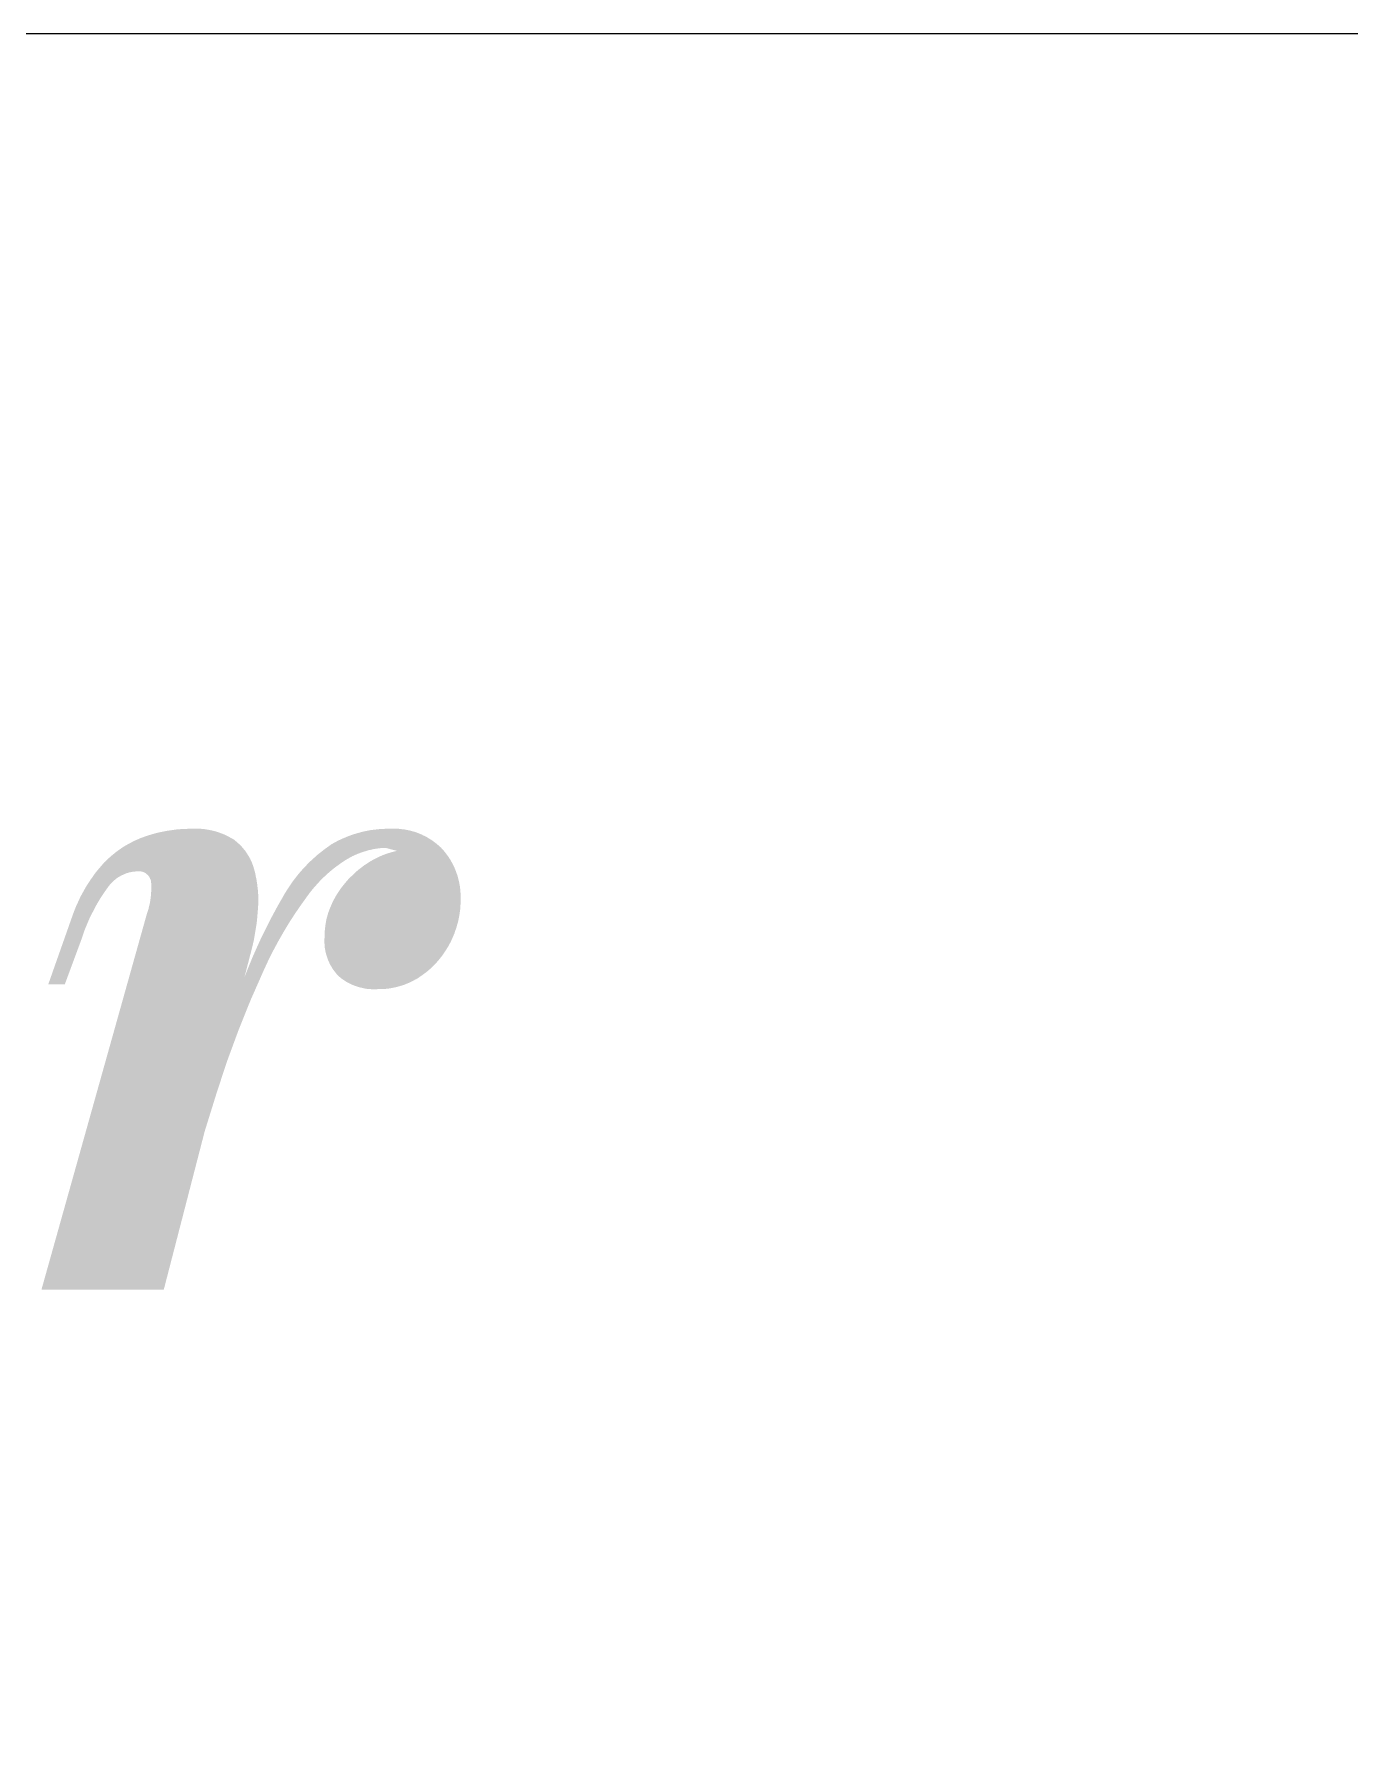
# Model space of a CAD drawing. Header units: millimetres. Extents: x 1235 to 1439, y 1033 to 1126.
# Drawn here: x 1291.52 to 1300.52, y 1114.39 to 1126.01 of the extents above; entities that cross this region are included whole.
import ezdxf

# ---------------------------------------------------------------- set-up
doc = ezdxf.new("R2010")
doc.units = ezdxf.units.MM
doc.layers.add('默认', color=18, linetype='Continuous', true_color=0x000000)

msp = doc.modelspace()

# ---------------------------------------------------------------- hatches: boundary and pattern name
at = {"layer": '默认'}
msp.add_hatch(color=256, dxfattribs=at).paths.add_polyline_path([(1292.961, 1119.567), (1292.989, 1119.638), (1293.018, 1119.708), (1293.049, 1119.778), (1293.081, 1119.848), (1293.115, 1119.916), (1293.15, 1119.984), (1293.186, 1120.051), (1293.224, 1120.117), (1293.239, 1120.144), (1293.256, 1120.17), (1293.273, 1120.196), (1293.29, 1120.221), (1293.309, 1120.246), (1293.328, 1120.27), (1293.348, 1120.294), (1293.369, 1120.317), (1293.39, 1120.339), (1293.412, 1120.361), (1293.435, 1120.382), (1293.458, 1120.403), (1293.482, 1120.422), (1293.506, 1120.441), (1293.531, 1120.459), (1293.556, 1120.477), (1293.579, 1120.49), (1293.602, 1120.502), (1293.625, 1120.513), (1293.649, 1120.523), (1293.673, 1120.533), (1293.698, 1120.542), (1293.723, 1120.55), (1293.748, 1120.557), (1293.773, 1120.564), (1293.799, 1120.569), (1293.825, 1120.574), (1293.85, 1120.577), (1293.876, 1120.58), (1293.902, 1120.582), (1293.928, 1120.583), (1293.954, 1120.583), (1293.966, 1120.584), (1293.978, 1120.584), (1293.99, 1120.584), (1294.002, 1120.583), (1294.015, 1120.583), (1294.027, 1120.582), (1294.039, 1120.58), (1294.052, 1120.579), (1294.064, 1120.577), (1294.076, 1120.574), (1294.088, 1120.572), (1294.101, 1120.569), (1294.113, 1120.565), (1294.125, 1120.562), (1294.137, 1120.558), (1294.149, 1120.553), (1294.16, 1120.549), (1294.172, 1120.544), (1294.183, 1120.538), (1294.194, 1120.533), (1294.206, 1120.527), (1294.216, 1120.521), (1294.227, 1120.514), (1294.238, 1120.508), (1294.248, 1120.501), (1294.258, 1120.493), (1294.268, 1120.486), (1294.277, 1120.478), (1294.287, 1120.47), (1294.296, 1120.462), (1294.305, 1120.454), (1294.313, 1120.445), (1294.321, 1120.437), (1294.328, 1120.428), (1294.335, 1120.419), (1294.342, 1120.41), (1294.349, 1120.4), (1294.356, 1120.391), (1294.362, 1120.381), (1294.369, 1120.371), (1294.374, 1120.361), (1294.38, 1120.351), (1294.386, 1120.34), (1294.391, 1120.33), (1294.396, 1120.319), (1294.401, 1120.308), (1294.405, 1120.297), (1294.409, 1120.286), (1294.413, 1120.275), (1294.417, 1120.264), (1294.42, 1120.252), (1294.423, 1120.241), (1294.426, 1120.229), (1294.429, 1120.218), (1294.431, 1120.206), (1294.433, 1120.195), (1294.435, 1120.183), (1294.436, 1120.172), (1294.437, 1120.16), (1294.438, 1120.148), (1294.439, 1120.137), (1294.439, 1120.125), (1294.439, 1120.114), (1294.439, 1120.102), (1294.439, 1120.083), (1294.438, 1120.063), (1294.437, 1120.043), (1294.435, 1120.023), (1294.432, 1120.004), (1294.429, 1119.984), (1294.425, 1119.964), (1294.421, 1119.945), (1294.415, 1119.926), (1294.41, 1119.907), (1294.403, 1119.888), (1294.397, 1119.869), (1294.389, 1119.85), (1294.381, 1119.832), (1294.373, 1119.814), (1294.364, 1119.797), (1294.355, 1119.78), (1294.345, 1119.764), (1294.335, 1119.748), (1294.324, 1119.732), (1294.313, 1119.716), (1294.301, 1119.701), (1294.289, 1119.686), (1294.276, 1119.671), (1294.263, 1119.657), (1294.25, 1119.644), (1294.236, 1119.63), (1294.222, 1119.618), (1294.207, 1119.605), (1294.192, 1119.594), (1294.176, 1119.582), (1294.161, 1119.572), (1294.153, 1119.566), (1294.145, 1119.561), (1294.137, 1119.556), (1294.128, 1119.552), (1294.12, 1119.547), (1294.112, 1119.543), (1294.103, 1119.538), (1294.094, 1119.534), (1294.086, 1119.53), (1294.077, 1119.527), (1294.068, 1119.523), (1294.059, 1119.519), (1294.05, 1119.516), (1294.041, 1119.513), (1294.031, 1119.51), (1294.022, 1119.507), (1294.013, 1119.505), (1294.004, 1119.502), (1293.994, 1119.5), (1293.985, 1119.498), (1293.975, 1119.496), (1293.966, 1119.494), (1293.956, 1119.493), (1293.947, 1119.491), (1293.937, 1119.49), (1293.928, 1119.489), (1293.918, 1119.488), (1293.909, 1119.488), (1293.899, 1119.487), (1293.89, 1119.487), (1293.88, 1119.487), (1293.871, 1119.487), (1293.862, 1119.486), (1293.853, 1119.486), (1293.844, 1119.486), (1293.835, 1119.486), (1293.826, 1119.487), (1293.817, 1119.487), (1293.808, 1119.488), (1293.799, 1119.489), (1293.79, 1119.49), (1293.781, 1119.492), (1293.772, 1119.494), (1293.764, 1119.496), (1293.755, 1119.498), (1293.746, 1119.5), (1293.737, 1119.503), (1293.728, 1119.506), (1293.72, 1119.509), (1293.711, 1119.512), (1293.703, 1119.515), (1293.694, 1119.519), (1293.686, 1119.523), (1293.678, 1119.527), (1293.67, 1119.531), (1293.662, 1119.535), (1293.654, 1119.54), (1293.647, 1119.545), (1293.639, 1119.55), (1293.632, 1119.555), (1293.624, 1119.56), (1293.617, 1119.566), (1293.611, 1119.571), (1293.604, 1119.577), (1293.598, 1119.583), (1293.592, 1119.59), (1293.586, 1119.597), (1293.581, 1119.604), (1293.575, 1119.611), (1293.57, 1119.618), (1293.565, 1119.625), (1293.56, 1119.633), (1293.556, 1119.641), (1293.551, 1119.648), (1293.547, 1119.656), (1293.543, 1119.664), (1293.539, 1119.673), (1293.535, 1119.681), (1293.532, 1119.689), (1293.529, 1119.698), (1293.526, 1119.707), (1293.523, 1119.715), (1293.52, 1119.724), (1293.518, 1119.733), (1293.516, 1119.742), (1293.514, 1119.75), (1293.513, 1119.759), (1293.511, 1119.768), (1293.51, 1119.777), (1293.509, 1119.786), (1293.509, 1119.795), (1293.508, 1119.804), (1293.508, 1119.813), (1293.508, 1119.822), (1293.508, 1119.83), (1293.509, 1119.839), (1293.509, 1119.856), (1293.51, 1119.874), (1293.511, 1119.891), (1293.513, 1119.908), (1293.515, 1119.925), (1293.518, 1119.943), (1293.521, 1119.96), (1293.525, 1119.977), (1293.53, 1119.994), (1293.535, 1120.011), (1293.541, 1120.027), (1293.547, 1120.043), (1293.554, 1120.059), (1293.561, 1120.075), (1293.568, 1120.091), (1293.577, 1120.106), (1293.585, 1120.121), (1293.594, 1120.136), (1293.603, 1120.15), (1293.613, 1120.165), (1293.623, 1120.179), (1293.634, 1120.193), (1293.645, 1120.207), (1293.656, 1120.22), (1293.667, 1120.233), (1293.679, 1120.246), (1293.692, 1120.258), (1293.704, 1120.27), (1293.717, 1120.282), (1293.73, 1120.294), (1293.743, 1120.305), (1293.757, 1120.315), (1293.77, 1120.326), (1293.784, 1120.336), (1293.799, 1120.345), (1293.813, 1120.355), (1293.828, 1120.364), (1293.843, 1120.372), (1293.858, 1120.38), (1293.874, 1120.388), (1293.889, 1120.395), (1293.905, 1120.402), (1293.921, 1120.408), (1293.938, 1120.414), (1293.954, 1120.419), (1293.97, 1120.424), (1293.987, 1120.428), (1294.004, 1120.432), (1293.928, 1120.452), (1293.911, 1120.452), (1293.894, 1120.451), (1293.878, 1120.449), (1293.861, 1120.447), (1293.844, 1120.444), (1293.828, 1120.44), (1293.811, 1120.437), (1293.795, 1120.432), (1293.779, 1120.427), (1293.762, 1120.422), (1293.747, 1120.416), (1293.731, 1120.41), (1293.716, 1120.403), (1293.7, 1120.396), (1293.685, 1120.388), (1293.671, 1120.38), (1293.651, 1120.368), (1293.631, 1120.355), (1293.611, 1120.341), (1293.592, 1120.327), (1293.573, 1120.313), (1293.555, 1120.298), (1293.536, 1120.282), (1293.519, 1120.266), (1293.501, 1120.25), (1293.484, 1120.233), (1293.468, 1120.216), (1293.452, 1120.198), (1293.436, 1120.18), (1293.421, 1120.162), (1293.406, 1120.143), (1293.392, 1120.124), (1293.349, 1120.064), (1293.307, 1120.003), (1293.267, 1119.941), (1293.229, 1119.878), (1293.192, 1119.813), (1293.157, 1119.748), (1293.124, 1119.682), (1293.093, 1119.615), (1293.003, 1119.411), (1292.92, 1119.204), (1292.843, 1118.995), (1292.773, 1118.783), (1292.69, 1118.516), (1292.41, 1117.433), (1291.574, 1117.433), (1292.293, 1119.996), (1292.297, 1120.009), (1292.302, 1120.023), (1292.306, 1120.037), (1292.309, 1120.051), (1292.313, 1120.066), (1292.316, 1120.08), (1292.318, 1120.094), (1292.32, 1120.109), (1292.322, 1120.123), (1292.323, 1120.138), (1292.324, 1120.153), (1292.324, 1120.167), (1292.325, 1120.182), (1292.324, 1120.196), (1292.324, 1120.211), (1292.322, 1120.225), (1292.322, 1120.227), (1292.322, 1120.229), (1292.321, 1120.231), (1292.321, 1120.232), (1292.32, 1120.234), (1292.32, 1120.236), (1292.319, 1120.238), (1292.318, 1120.24), (1292.317, 1120.241), (1292.317, 1120.243), (1292.316, 1120.245), (1292.315, 1120.247), (1292.314, 1120.248), (1292.313, 1120.25), (1292.312, 1120.252), (1292.311, 1120.254), (1292.31, 1120.255), (1292.309, 1120.257), (1292.308, 1120.259), (1292.306, 1120.26), (1292.305, 1120.262), (1292.304, 1120.264), (1292.302, 1120.265), (1292.301, 1120.267), (1292.299, 1120.268), (1292.298, 1120.27), (1292.296, 1120.271), (1292.295, 1120.272), (1292.293, 1120.274), (1292.292, 1120.275), (1292.29, 1120.276), (1292.288, 1120.278), (1292.287, 1120.279), (1292.285, 1120.28), (1292.283, 1120.281), (1292.281, 1120.282), (1292.279, 1120.283), (1292.277, 1120.284), (1292.276, 1120.285), (1292.274, 1120.286), (1292.272, 1120.287), (1292.27, 1120.287), (1292.268, 1120.288), (1292.266, 1120.289), (1292.264, 1120.289), (1292.262, 1120.29), (1292.26, 1120.291), (1292.258, 1120.291), (1292.256, 1120.291), (1292.254, 1120.292), (1292.252, 1120.292), (1292.25, 1120.292), (1292.248, 1120.293), (1292.246, 1120.293), (1292.244, 1120.293), (1292.242, 1120.293), (1292.241, 1120.293), (1292.239, 1120.293), (1292.237, 1120.293), (1292.235, 1120.293), (1292.233, 1120.293), (1292.231, 1120.293), (1292.229, 1120.293), (1292.228, 1120.292), (1292.221, 1120.292), (1292.214, 1120.291), (1292.207, 1120.291), (1292.2, 1120.29), (1292.193, 1120.288), (1292.186, 1120.287), (1292.179, 1120.286), (1292.172, 1120.284), (1292.165, 1120.282), (1292.158, 1120.28), (1292.152, 1120.277), (1292.145, 1120.275), (1292.138, 1120.272), (1292.132, 1120.269), (1292.125, 1120.266), (1292.119, 1120.263), (1292.112, 1120.259), (1292.106, 1120.256), (1292.1, 1120.252), (1292.094, 1120.248), (1292.088, 1120.244), (1292.082, 1120.24), (1292.077, 1120.235), (1292.071, 1120.231), (1292.066, 1120.226), (1292.061, 1120.221), (1292.056, 1120.216), (1292.051, 1120.211), (1292.046, 1120.206), (1292.042, 1120.201), (1292.037, 1120.195), (1292.033, 1120.19), (1292.018, 1120.169), (1292.003, 1120.148), (1291.989, 1120.127), (1291.975, 1120.105), (1291.962, 1120.083), (1291.949, 1120.061), (1291.937, 1120.038), (1291.925, 1120.015), (1291.913, 1119.992), (1291.902, 1119.969), (1291.892, 1119.946), (1291.882, 1119.922), (1291.872, 1119.898), (1291.863, 1119.874), (1291.855, 1119.85), (1291.847, 1119.826), (1291.734, 1119.521), (1291.621, 1119.521), (1291.78, 1119.972), (1291.789, 1119.997), (1291.798, 1120.022), (1291.808, 1120.047), (1291.819, 1120.071), (1291.83, 1120.095), (1291.841, 1120.119), (1291.854, 1120.143), (1291.867, 1120.166), (1291.88, 1120.189), (1291.895, 1120.212), (1291.909, 1120.234), (1291.925, 1120.256), (1291.94, 1120.278), (1291.957, 1120.299), (1291.974, 1120.319), (1291.991, 1120.339), (1292.005, 1120.355), (1292.021, 1120.37), (1292.036, 1120.384), (1292.052, 1120.398), (1292.069, 1120.412), (1292.085, 1120.425), (1292.103, 1120.438), (1292.12, 1120.45), (1292.138, 1120.462), (1292.157, 1120.473), (1292.176, 1120.483), (1292.194, 1120.493), (1292.214, 1120.503), (1292.233, 1120.511), (1292.253, 1120.52), (1292.273, 1120.527), (1292.292, 1120.534), (1292.312, 1120.54), (1292.332, 1120.546), (1292.352, 1120.552), (1292.372, 1120.557), (1292.392, 1120.561), (1292.412, 1120.565), (1292.433, 1120.569), (1292.453, 1120.572), (1292.474, 1120.575), (1292.494, 1120.578), (1292.515, 1120.58), (1292.536, 1120.581), (1292.556, 1120.582), (1292.577, 1120.583), (1292.598, 1120.583), (1292.607, 1120.583), (1292.617, 1120.584), (1292.626, 1120.584), (1292.636, 1120.584), (1292.645, 1120.584), (1292.655, 1120.583), (1292.664, 1120.583), (1292.674, 1120.582), (1292.684, 1120.581), (1292.693, 1120.58), (1292.703, 1120.578), (1292.712, 1120.577), (1292.722, 1120.575), (1292.731, 1120.573), (1292.741, 1120.571), (1292.75, 1120.569), (1292.76, 1120.566), (1292.769, 1120.564), (1292.778, 1120.561), (1292.787, 1120.558), (1292.797, 1120.554), (1292.806, 1120.551), (1292.815, 1120.547), (1292.823, 1120.544), (1292.832, 1120.54), (1292.841, 1120.536), (1292.85, 1120.531), (1292.858, 1120.527), (1292.866, 1120.522), (1292.875, 1120.518), (1292.883, 1120.513), (1292.891, 1120.508), (1292.897, 1120.503), (1292.903, 1120.498), (1292.909, 1120.493), (1292.914, 1120.488), (1292.92, 1120.483), (1292.926, 1120.478), (1292.931, 1120.473), (1292.937, 1120.467), (1292.942, 1120.462), (1292.947, 1120.456), (1292.952, 1120.45), (1292.957, 1120.444), (1292.962, 1120.438), (1292.967, 1120.432), (1292.971, 1120.426), (1292.976, 1120.419), (1292.98, 1120.413), (1292.984, 1120.406), (1292.988, 1120.399), (1292.992, 1120.393), (1292.996, 1120.386), (1293, 1120.379), (1293.003, 1120.372), (1293.006, 1120.365), (1293.01, 1120.358), (1293.013, 1120.351), (1293.015, 1120.344), (1293.018, 1120.337), (1293.021, 1120.329), (1293.023, 1120.322), (1293.025, 1120.315), (1293.027, 1120.308), (1293.032, 1120.291), (1293.036, 1120.275), (1293.039, 1120.258), (1293.043, 1120.241), (1293.045, 1120.225), (1293.048, 1120.208), (1293.05, 1120.191), (1293.052, 1120.174), (1293.054, 1120.157), (1293.055, 1120.14), (1293.056, 1120.123), (1293.056, 1120.106), (1293.056, 1120.089), (1293.056, 1120.072), (1293.055, 1120.055), (1293.054, 1120.038), (1293.051, 1120.002), (1293.048, 1119.966), (1293.044, 1119.93), (1293.038, 1119.894), (1293.032, 1119.858), (1293.026, 1119.823), (1293.018, 1119.788), (1293.009, 1119.752)], flags=0)

# ---------------------------------------------------------------- linework, layer by layer
msp.add_lwpolyline([(1234.52, 1033.015), (1438.52, 1033.015), (1438.52, 1126.015), (1344.02, 1126.015), (1343.918, 1124.78), (1343.613, 1123.58), (1343.116, 1122.445), (1342.438, 1121.408), (1341.599, 1120.497), (1340.622, 1119.736), (1339.533, 1119.146), (1338.361, 1118.744), (1337.139, 1118.54), (1335.901, 1118.54), (1334.679, 1118.744), (1333.507, 1119.146), (1332.418, 1119.736), (1331.44, 1120.497), (1330.601, 1121.408), (1329.924, 1122.445), (1329.426, 1123.58), (1329.122, 1124.78), (1329.02, 1126.015), (1234.52, 1126.015)], close=True, dxfattribs=at)

doc.saveas('drawing.dxf')
